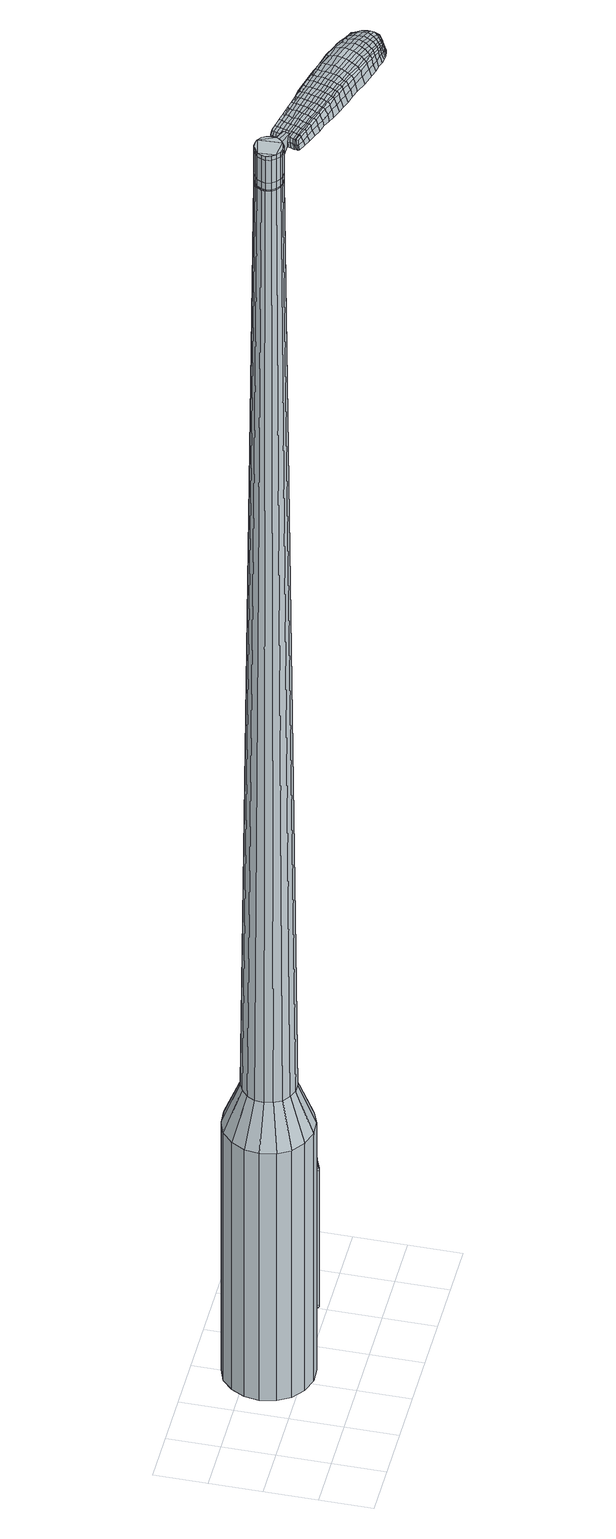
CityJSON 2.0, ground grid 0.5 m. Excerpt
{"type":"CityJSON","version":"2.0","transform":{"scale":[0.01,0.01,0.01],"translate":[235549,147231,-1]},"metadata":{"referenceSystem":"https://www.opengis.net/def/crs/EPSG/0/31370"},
"CityObjects":{
"object1":{"type":"GenericCityObject","attributes":{"cluster":378,"mean_distance_to_centroid":0.334,"new_centroid_x":235550.09,"new_centroid_y":147231.81,"mean_distance_to_camera":10.39,"H1":9.23,"H2":9,"Z_final":114.87,"cluster2":-1,"proj_x":235547.16,"proj_y":147240.78,"id_line":52544,"bearing_l":71.93,"distance":9.43,"orientation":"right","G_obj":341.93},"geometry":[{"type":"MultiSurface","lod":"2","boundaries":[[[0,1,2,3]],[[1,4,5,2]],[[4,6,7,5]],[[6,8,9,7]],[[8,10,11,9]],[[10,12,13,11]],[[12,14,15,13]],[[14,16,17,15]],[[16,18,19,17]],[[18,20,21,19]],[[20,22,23,21]],[[22,24,25,23]],[[24,26,27,25]],[[26,28,29,27]],[[28,30,31,29]],[[30,32,33,31]],[[32,34,35,33]],[[34,0,3,35]],[[36,37,38,39]],[[38,40,41,42]],[[41,43,42]],[[42,44,45,46]],[[45,47,46]],[[46,48,49,50]],[[49,51,50]],[[42,46,50,38]],[[50,52,39,38]],[[53,36,39]],[[2,5,7,35]],[[7,9,11,15]],[[11,13,15]],[[15,17,19,23]],[[19,21,23]],[[23,25,27,31]],[[27,29,31]],[[15,23,31,7]],[[31,33,35,7]],[[3,2,35]],[[1,0,54,55]],[[0,34,56,54]],[[34,32,57,56]],[[32,30,58,57]],[[30,28,59,58]],[[28,26,60,59]],[[26,24,61,60]],[[24,22,62,61]],[[22,20,63,62]],[[20,18,64,63]],[[18,16,65,64]],[[16,14,66,65]],[[14,12,67,66]],[[12,10,68,67]],[[10,8,69,68]],[[8,6,70,69]],[[6,4,71,70]],[[4,1,55,71]],[[55,54,72,73]],[[54,56,74,72]],[[56,57,75,74]],[[57,58,76,75]],[[58,59,77,76]],[[59,60,78,77]],[[60,61,79,78]],[[61,62,80,79]],[[62,63,81,80]],[[63,64,82,81]],[[64,65,83,82]],[[65,66,84,83]],[[66,67,85,84]],[[67,68,86,85]],[[68,69,87,86]],[[69,70,88,87]],[[70,71,89,88]],[[71,55,73,89]],[[90,91,92,73]],[[74,93,91,90]],[[75,94,93,74]],[[95,96,94,75]],[[97,98,96,95]],[[78,99,98,97]],[[79,100,99,78]],[[80,101,100,79]],[[102,103,101,80]],[[104,105,103,102]],[[106,107,105,104]],[[108,109,107,106]],[[85,110,109,108]],[[111,112,110,85]],[[87,113,112,111]],[[88,114,113,87]],[[89,115,114,88]],[[73,92,115,89]],[[116,117,118,119]],[[120,116,119,121]],[[122,120,121,123]],[[124,122,123,125]],[[126,124,125,127]],[[128,126,127,129]],[[130,128,129,131]],[[132,130,131,133]],[[134,132,133,135]],[[136,134,135,137]],[[138,136,137,139]],[[140,138,139,141]],[[142,140,141,143]],[[144,142,143,145]],[[146,144,145,147]],[[148,146,147,149]],[[72,90,73]],[[72,74,90]],[[76,95,75]],[[76,77,97,95]],[[77,78,97]],[[81,102,80]],[[81,82,104,102]],[[82,83,106,104]],[[83,84,108,106]],[[84,85,108]],[[86,111,85]],[[86,87,111]],[[150,92,91]],[[151,112,113]],[[151,110,112]],[[152,109,110]],[[152,153,107,109]],[[153,154,105,107]],[[154,155,103,105]],[[155,101,103]],[[156,98,99]],[[156,157,96,98]],[[157,94,96]],[[150,91,93]],[[39,52,148,158]],[[92,150,159,149]],[[53,39,158,117]],[[150,93,118,159]],[[36,53,117,116]],[[93,94,119,118]],[[37,36,116,120]],[[94,157,121,119]],[[38,37,120,122]],[[157,156,123,121]],[[40,38,122,124]],[[156,99,125,123]],[[41,40,124,126]],[[99,100,127,125]],[[43,41,126,128]],[[100,101,129,127]],[[42,43,128,130]],[[101,155,131,129]],[[44,42,130,132]],[[155,154,133,131]],[[45,44,132,134]],[[154,153,135,133]],[[47,45,134,136]],[[153,152,137,135]],[[46,47,136,138]],[[152,110,139,137]],[[48,46,138,140]],[[110,151,141,139]],[[49,48,140,142]],[[151,113,143,141]],[[51,49,142,144]],[[113,114,145,143]],[[50,51,144,146]],[[114,115,147,145]],[[52,50,146,148]],[[115,92,149,147]],[[148,149,160,161]],[[149,159,162,160]],[[159,118,163,162]],[[118,117,164,163]],[[117,158,165,164]],[[158,148,161,165]],[[166,167,168,169]],[[170,166,169,171]],[[166,170,172,173]],[[167,166,173,174]],[[175,176,177,178]],[[179,175,178,180]],[[175,179,181,182]],[[176,175,182,183]],[[184,185,186,187]],[[188,184,187,189]],[[184,188,190,191]],[[185,184,191,192]],[[193,194,195,196]],[[197,193,196,198]],[[193,197,199,200]],[[194,193,200,201]],[[202,203,204,205]],[[206,202,205,207]],[[202,206,208,209]],[[203,202,209,210]],[[211,212,213,214]],[[215,211,214,216]],[[211,215,217,218]],[[212,211,218,219]],[[220,221,222,223]],[[212,220,223,213]],[[220,212,219,224]],[[221,220,224,225]],[[226,227,228,229]],[[221,226,229,222]],[[226,221,225,230]],[[227,226,230,231]],[[232,170,171,233]],[[227,232,233,228]],[[232,227,231,234]],[[170,232,234,172]],[[235,236,237,238]],[[239,235,238,240]],[[235,239,241,242]],[[236,235,242,243]],[[244,245,246,247]],[[236,244,247,237]],[[244,236,243,248]],[[245,244,248,249]],[[250,251,252,253]],[[245,250,253,246]],[[250,245,249,254]],[[251,250,254,255]],[[256,257,258,259]],[[251,256,259,252]],[[256,251,255,260]],[[257,256,260,261]],[[262,167,174,263]],[[257,262,263,258]],[[262,257,261,264]],[[167,262,264,168]],[[265,266,267,268]],[[269,265,268,270]],[[265,269,271,272]],[[266,265,272,273]],[[274,275,276,277]],[[266,274,277,267]],[[274,266,273,278]],[[275,274,278,279]],[[280,281,282,283]],[[275,280,283,276]],[[280,275,279,284]],[[281,280,284,285]],[[286,179,180,287]],[[281,286,287,282]],[[286,281,285,288]],[[179,286,288,181]],[[289,290,291,292]],[[293,289,292,294]],[[289,293,295,296]],[[290,289,296,297]],[[298,299,300,301]],[[290,298,301,291]],[[298,290,297,302]],[[299,298,302,303]],[[304,305,306,307]],[[299,304,307,300]],[[304,299,303,308]],[[305,304,308,309]],[[310,311,312,313]],[[305,310,313,306]],[[310,305,309,314]],[[311,310,314,315]],[[316,176,183,317]],[[311,316,317,312]],[[316,311,315,318]],[[176,316,318,177]],[[319,205,204,320]],[[321,319,320,322]],[[319,321,323,324]],[[205,319,324,207]],[[325,321,322,326]],[[327,325,326,328]],[[325,327,329,330]],[[321,325,330,323]],[[331,327,328,332]],[[333,331,332,334]],[[331,333,335,336]],[[327,331,336,329]],[[337,333,334,338]],[[339,337,338,340]],[[337,339,341,342]],[[333,337,342,335]],[[343,339,340,344]],[[194,343,344,195]],[[343,194,201,345]],[[339,343,345,341]],[[346,347,192,191]],[[348,346,191,190]],[[346,348,349,350]],[[347,346,350,351]],[[352,353,351,350]],[[354,352,350,349]],[[352,354,355,356]],[[353,352,356,357]],[[358,359,357,356]],[[360,358,356,355]],[[358,360,361,362]],[[359,358,362,363]],[[364,365,363,362]],[[366,364,362,361]],[[364,366,199,197]],[[365,364,197,198]],[[367,368,369,370]],[[269,367,370,271]],[[367,269,270,371]],[[368,367,371,372]],[[373,188,189,374]],[[368,373,374,369]],[[373,368,372,375]],[[188,373,375,190]],[[376,377,378,379]],[[215,376,379,217]],[[376,215,216,380]],[[377,376,380,381]],[[382,383,384,385]],[[377,382,385,378]],[[382,377,381,386]],[[383,382,386,387]],[[388,185,192,389]],[[383,388,389,384]],[[388,383,387,390]],[[185,388,390,186]],[[391,392,393,394]],[[173,391,394,174]],[[391,173,172,395]],[[392,391,395,396]],[[397,398,399,400]],[[392,397,400,393]],[[397,392,396,401]],[[398,397,401,402]],[[403,196,195,404]],[[398,403,404,399]],[[403,398,402,405]],[[196,403,405,198]],[[406,407,408,409]],[[178,406,409,180]],[[406,178,177,410]],[[407,406,410,411]],[[412,200,199,413]],[[407,412,413,408]],[[412,407,411,414]],[[200,412,414,201]],[[415,416,417,418]],[[293,415,418,295]],[[415,293,294,419]],[[416,415,419,420]],[[421,206,207,422]],[[416,421,422,417]],[[421,416,420,423]],[[206,421,423,208]],[[424,425,426,427]],[[239,424,427,241]],[[424,239,240,428]],[[425,424,428,429]],[[430,431,432,433]],[[425,430,433,426]],[[430,425,429,434]],[[431,430,434,435]],[[436,203,210,437]],[[431,436,437,432]],[[436,431,435,438]],[[203,436,438,204]],[[439,440,429,428]],[[238,439,428,240]],[[439,238,237,441]],[[440,439,441,442]],[[443,444,435,434]],[[440,443,434,429]],[[443,440,442,445]],[[444,443,445,446]],[[447,320,204,438]],[[444,447,438,435]],[[447,444,446,448]],[[320,447,448,322]],[[449,450,451,452]],[[296,449,452,297]],[[449,296,295,418]],[[450,449,418,417]],[[453,324,323,454]],[[450,453,454,451]],[[453,450,417,422]],[[324,453,422,207]],[[455,456,442,441]],[[247,455,441,237]],[[455,247,246,457]],[[456,455,457,458]],[[459,460,446,445]],[[456,459,445,442]],[[459,456,458,461]],[[460,459,461,462]],[[463,326,322,448]],[[460,463,448,446]],[[463,460,462,464]],[[326,463,464,328]],[[465,466,467,468]],[[302,465,468,303]],[[465,302,297,452]],[[466,465,452,451]],[[469,330,329,470]],[[466,469,470,467]],[[469,466,451,454]],[[330,469,454,323]],[[471,472,458,457]],[[253,471,457,246]],[[471,253,252,473]],[[472,471,473,474]],[[475,476,462,461]],[[472,475,461,458]],[[475,472,474,477]],[[476,475,477,478]],[[479,332,328,464]],[[476,479,464,462]],[[479,476,478,480]],[[332,479,480,334]],[[481,482,483,484]],[[308,481,484,309]],[[481,308,303,468]],[[482,481,468,467]],[[485,336,335,486]],[[482,485,486,483]],[[485,482,467,470]],[[336,485,470,329]],[[487,488,474,473]],[[259,487,473,252]],[[487,259,258,489]],[[488,487,489,490]],[[491,492,478,477]],[[488,491,477,474]],[[491,488,490,493]],[[492,491,493,494]],[[495,338,334,480]],[[492,495,480,478]],[[495,492,494,496]],[[338,495,496,340]],[[497,498,499,500]],[[314,497,500,315]],[[497,314,309,484]],[[498,497,484,483]],[[501,342,341,502]],[[498,501,502,499]],[[501,498,483,486]],[[342,501,486,335]],[[503,504,490,489]],[[263,503,489,258]],[[503,263,174,394]],[[504,503,394,393]],[[505,506,494,493]],[[504,505,493,490]],[[505,504,393,400]],[[506,505,400,399]],[[507,344,340,496]],[[506,507,496,494]],[[507,506,399,404]],[[344,507,404,195]],[[508,509,411,410]],[[318,508,410,177]],[[508,318,315,500]],[[509,508,500,499]],[[510,345,201,414]],[[509,510,414,411]],[[510,509,499,502]],[[345,510,502,341]],[[511,512,372,371]],[[268,511,371,270]],[[511,268,267,513]],[[512,511,513,514]],[[515,348,190,375]],[[512,515,375,372]],[[515,512,514,516]],[[348,515,516,349]],[[517,518,519,520]],[[218,517,520,219]],[[517,218,217,379]],[[518,517,379,378]],[[521,522,523,524]],[[518,521,524,519]],[[521,518,378,385]],[[522,521,385,384]],[[525,347,351,526]],[[522,525,526,523]],[[525,522,384,389]],[[347,525,389,192]],[[527,528,514,513]],[[277,527,513,267]],[[527,277,276,529]],[[528,527,529,530]],[[531,354,349,516]],[[528,531,516,514]],[[531,528,530,532]],[[354,531,532,355]],[[533,534,535,536]],[[224,533,536,225]],[[533,224,219,520]],[[534,533,520,519]],[[537,538,539,540]],[[534,537,540,535]],[[537,534,519,524]],[[538,537,524,523]],[[541,353,357,542]],[[538,541,542,539]],[[541,538,523,526]],[[353,541,526,351]],[[543,544,530,529]],[[283,543,529,276]],[[543,283,282,545]],[[544,543,545,546]],[[547,360,355,532]],[[544,547,532,530]],[[547,544,546,548]],[[360,547,548,361]],[[549,550,551,552]],[[230,549,552,231]],[[549,230,225,536]],[[550,549,536,535]],[[553,554,555,556]],[[550,553,556,551]],[[553,550,535,540]],[[554,553,540,539]],[[557,359,363,558]],[[554,557,558,555]],[[557,554,539,542]],[[359,557,542,357]],[[559,560,546,545]],[[287,559,545,282]],[[559,287,180,409]],[[560,559,409,408]],[[561,366,361,548]],[[560,561,548,546]],[[561,560,408,413]],[[366,561,413,199]],[[562,563,396,395]],[[234,562,395,172]],[[562,234,231,552]],[[563,562,552,551]],[[564,565,402,401]],[[563,564,401,396]],[[564,563,551,556]],[[565,564,556,555]],[[566,365,198,405]],[[565,566,405,402]],[[566,565,555,558]],[[365,566,558,363]],[[567,568,569,570]],[[570,569,571,572]],[[573,571,569,574]],[[574,569,568,575]],[[576,577,578,579]],[[579,578,580,581]],[[582,580,578,583]],[[583,578,577,584]],[[585,586,587,588]],[[588,587,589,590]],[[591,589,587,592]],[[592,587,586,593]],[[594,595,596,597]],[[597,596,598,599]],[[600,598,596,601]],[[601,596,595,602]],[[603,604,605,606]],[[606,605,607,608]],[[609,607,605,610]],[[610,605,604,611]],[[612,613,614,615]],[[615,614,616,617]],[[618,616,614,619]],[[619,614,613,620]],[[621,622,623,624]],[[624,623,613,612]],[[620,613,623,625]],[[625,623,622,626]],[[627,628,629,630]],[[630,629,622,621]],[[626,622,629,631]],[[631,629,628,632]],[[572,571,633,634]],[[634,633,628,627]],[[632,628,633,635]],[[635,633,571,573]],[[636,637,638,639]],[[639,638,640,641]],[[642,640,638,643]],[[643,638,637,644]],[[645,646,647,648]],[[648,647,637,636]],[[644,637,647,649]],[[649,647,646,650]],[[651,652,653,654]],[[654,653,646,645]],[[650,646,653,655]],[[655,653,652,656]],[[657,658,659,660]],[[660,659,652,651]],[[656,652,659,661]],[[661,659,658,662]],[[575,568,663,664]],[[664,663,658,657]],[[662,658,663,665]],[[665,663,568,567]],[[666,667,668,669]],[[669,668,670,671]],[[672,670,668,673]],[[673,668,667,674]],[[675,676,677,678]],[[678,677,667,666]],[[674,667,677,679]],[[679,677,676,680]],[[681,682,683,684]],[[684,683,676,675]],[[680,676,683,685]],[[685,683,682,686]],[[581,580,687,688]],[[688,687,682,681]],[[686,682,687,689]],[[689,687,580,582]],[[690,691,692,693]],[[693,692,694,695]],[[696,694,692,697]],[[697,692,691,698]],[[699,700,701,702]],[[702,701,691,690]],[[698,691,701,703]],[[703,701,700,704]],[[705,706,707,708]],[[708,707,700,699]],[[704,700,707,709]],[[709,707,706,710]],[[711,712,713,714]],[[714,713,706,705]],[[710,706,713,715]],[[715,713,712,716]],[[584,577,717,718]],[[718,717,712,711]],[[716,712,717,719]],[[719,717,577,576]],[[603,606,720,721]],[[721,720,722,723]],[[724,722,720,725]],[[725,720,606,608]],[[723,722,726,727]],[[727,726,728,729]],[[730,728,726,731]],[[731,726,722,724]],[[729,728,732,733]],[[733,732,734,735]],[[736,734,732,737]],[[737,732,728,730]],[[735,734,738,739]],[[739,738,740,741]],[[742,740,738,743]],[[743,738,734,736]],[[741,740,744,745]],[[745,744,595,594]],[[602,595,744,746]],[[746,744,740,742]],[[593,747,748,592]],[[592,748,749,591]],[[750,749,748,751]],[[751,748,747,752]],[[752,753,754,751]],[[751,754,755,750]],[[756,755,754,757]],[[757,754,753,758]],[[758,759,760,757]],[[757,760,761,756]],[[762,761,760,763]],[[763,760,759,764]],[[764,765,766,763]],[[763,766,767,762]],[[600,767,766,598]],[[598,766,765,599]],[[768,769,770,771]],[[771,770,670,672]],[[671,670,770,772]],[[772,770,769,773]],[[590,589,774,775]],[[775,774,769,768]],[[773,769,774,776]],[[776,774,589,591]],[[777,778,779,780]],[[780,779,616,618]],[[617,616,779,781]],[[781,779,778,782]],[[783,784,785,786]],[[786,785,778,777]],[[782,778,785,787]],[[787,785,784,788]],[[593,586,789,790]],[[790,789,784,783]],[[788,784,789,791]],[[791,789,586,585]],[[792,793,794,795]],[[795,794,574,575]],[[573,574,794,796]],[[796,794,793,797]],[[798,799,800,801]],[[801,800,793,792]],[[797,793,800,802]],[[802,800,799,803]],[[594,597,804,805]],[[805,804,799,798]],[[803,799,804,806]],[[806,804,597,599]],[[807,808,809,810]],[[810,809,579,581]],[[576,579,809,811]],[[811,809,808,812]],[[600,601,813,814]],[[814,813,808,807]],[[812,808,813,815]],[[815,813,601,602]],[[816,817,818,819]],[[819,818,694,696]],[[694,818,695]],[[695,818,817,820]],[[608,607,821,822]],[[822,821,817,816]],[[820,817,821,823]],[[823,821,607,609]],[[824,825,826]],[[826,825,640,642]],[[641,640,825,827]],[[828,829,830,831]],[[831,830,825,824]],[[827,825,830,832]],[[832,830,829,833]],[[611,604,834,835]],[[835,834,829,828]],[[833,829,834,836]],[[836,834,604,603]],[[827,837,639,641]],[[636,639,837,838]],[[838,837,839]],[[833,840,841,832]],[[832,841,837,827]],[[839,837,841,842]],[[842,841,840,843]],[[603,721,844,836]],[[836,844,840,833]],[[843,840,844,845]],[[845,844,721,723]],[[846,847,848,849]],[[849,848,697,698]],[[696,697,848,819]],[[819,848,847,816]],[[724,725,850,851]],[[851,850,847,846]],[[816,847,850,822]],[[822,850,725,608]],[[839,852,853,838]],[[838,853,648,636]],[[645,648,853,854]],[[854,853,852,855]],[[843,856,857,842]],[[842,857,852,839]],[[855,852,857,858]],[[858,857,856,859]],[[723,727,860,845]],[[845,860,856,843]],[[859,856,860,861]],[[861,860,727,729]],[[862,863,864,865]],[[865,864,703,704]],[[698,703,864,849]],[[849,864,863,846]],[[730,731,866,867]],[[867,866,863,862]],[[846,863,866,851]],[[851,866,731,724]],[[855,868,869,854]],[[854,869,654,645]],[[651,654,869,870]],[[869,868,870]],[[859,871,872,858]],[[858,872,868,855]],[[870,868,872,873]],[[873,872,871,874]],[[729,733,875,861]],[[861,875,871,859]],[[874,871,875,876]],[[876,875,733,735]],[[877,878,879,880]],[[880,879,709,710]],[[704,709,879,865]],[[865,879,878,862]],[[736,737,881,882]],[[882,881,878,877]],[[862,878,881,867]],[[867,881,737,730]],[[883,884,870]],[[870,884,660,651]],[[657,660,884,885]],[[885,884,883,886]],[[874,887,888,873]],[[873,888,883,870]],[[886,883,888,889]],[[889,888,887,890]],[[735,739,891,876]],[[876,891,887,874]],[[890,887,891,892]],[[892,891,739,741]],[[893,894,895,896]],[[896,895,715,716]],[[710,715,895,880]],[[880,895,894,877]],[[742,743,897,898]],[[898,897,894,893]],[[877,894,897,882]],[[882,897,743,736]],[[886,899,900,885]],[[885,900,664,657]],[[575,664,900,795]],[[795,900,899,792]],[[890,901,902,889]],[[889,902,899,886]],[[792,899,902,801]],[[801,902,901,798]],[[741,745,903,892]],[[892,903,901,890]],[[798,901,903,805]],[[805,903,745,594]],[[812,904,905,811]],[[811,905,719,576]],[[716,719,905,896]],[[896,905,904,893]],[[602,746,906,815]],[[815,906,904,812]],[[893,904,906,898]],[[898,906,746,742]],[[773,907,908,772]],[[772,908,669,671]],[[666,669,908,909]],[[909,908,907,910]],[[591,749,911,776]],[[776,911,907,773]],[[910,907,911,912]],[[912,911,749,750]],[[913,914,915,916]],[[916,915,619,620]],[[618,619,915,780]],[[780,915,914,777]],[[917,918,919,920]],[[920,919,914,913]],[[777,914,919,786]],[[786,919,918,783]],[[752,747,921,922]],[[922,921,918,917]],[[783,918,921,790]],[[790,921,747,593]],[[910,923,924,909]],[[909,924,678,666]],[[675,678,924,925]],[[925,924,923,926]],[[750,755,927,912]],[[912,927,923,910]],[[926,923,927,928]],[[928,927,755,756]],[[929,930,931,932]],[[932,931,625,626]],[[620,625,931,916]],[[916,931,930,913]],[[933,934,935,936]],[[936,935,930,929]],[[913,930,935,920]],[[920,935,934,917]],[[758,753,937,938]],[[938,937,934,933]],[[917,934,937,922]],[[922,937,753,752]],[[926,939,940,925]],[[925,940,684,675]],[[681,684,940,941]],[[941,940,939,942]],[[756,761,943,928]],[[928,943,939,926]],[[942,939,943,944]],[[944,943,761,762]],[[945,946,947,948]],[[948,947,631,632]],[[626,631,947,932]],[[932,947,946,929]],[[949,950,951,952]],[[952,951,946,945]],[[929,946,951,936]],[[936,951,950,933]],[[764,759,953,954]],[[954,953,950,949]],[[933,950,953,938]],[[938,953,759,758]],[[942,955,956,941]],[[941,956,688,681]],[[581,688,956,810]],[[810,956,955,807]],[[762,767,957,944]],[[944,957,955,942]],[[807,955,957,814]],[[814,957,767,600]],[[797,958,959,796]],[[796,959,635,573]],[[632,635,959,948]],[[948,959,958,945]],[[803,960,961,802]],[[802,961,958,797]],[[945,958,961,952]],[[952,961,960,949]],[[599,765,962,806]],[[806,962,960,803]],[[949,960,962,954]],[[954,962,765,764]],[[567,570,169,168]],[[570,572,171,169]],[[582,583,182,181]],[[583,584,183,182]],[[585,588,187,186]],[[588,590,189,187]],[[609,610,209,208]],[[610,611,210,209]],[[612,615,214,213]],[[615,617,216,214]],[[621,624,223,222]],[[624,612,213,223]],[[627,630,229,228]],[[630,621,222,229]],[[572,634,233,171]],[[634,627,228,233]],[[642,643,242,241]],[[643,644,243,242]],[[644,649,248,243]],[[649,650,249,248]],[[650,655,254,249]],[[655,656,255,254]],[[656,661,260,255]],[[661,662,261,260]],[[662,665,264,261]],[[665,567,168,264]],[[672,673,272,271]],[[673,674,273,272]],[[674,679,278,273]],[[679,680,279,278]],[[680,685,284,279]],[[685,686,285,284]],[[686,689,288,285]],[[689,582,181,288]],[[690,693,292,291]],[[693,695,294,292]],[[699,702,301,300]],[[702,690,291,301]],[[705,708,307,306]],[[708,699,300,307]],[[711,714,313,312]],[[714,705,306,313]],[[584,718,317,183]],[[718,711,312,317]],[[768,771,370,369]],[[771,672,271,370]],[[590,775,374,189]],[[775,768,369,374]],[[617,781,380,216]],[[781,782,381,380]],[[782,787,386,381]],[[787,788,387,386]],[[788,791,390,387]],[[791,585,186,390]],[[695,419,294]],[[695,820,420,419]],[[820,823,423,420]],[[823,609,208,423]],[[824,826,427,426]],[[826,642,241,427]],[[828,831,433,432]],[[831,824,426,433]],[[611,835,437,210]],[[835,828,432,437]],[[963,964,965,966]],[[967,968,966,965]],[[969,970,971,972]],[[973,974,975,976]],[[964,977,978,965]],[[979,967,965,978]],[[980,969,972,981]],[[982,983,974,973]],[[977,984,985,978]],[[985,986,979,978]],[[987,980,981,988]],[[989,983,982,990]],[[984,991,992,985]],[[992,993,986,985]],[[994,987,988,995]],[[996,989,990,997]],[[998,999,1000,1001]],[[1002,1003,999,998]],[[1002,1004,1005,1003]],[[1004,1006,1007,1005]],[[1008,1009,1010,1011]],[[1012,1013,1009,1008]],[[1014,1015,1013,1012]],[[1016,1017,1015,1014]],[[1011,1000,999,1008]],[[1008,999,1003,1012]],[[1003,1005,1014,1012]],[[1005,1007,1016,1014]],[[972,971,968,967]],[[981,972,967,979]],[[986,988,981,979]],[[993,995,988,986]],[[973,976,970,969]],[[982,973,969,980]],[[990,982,980,987]],[[997,990,987,994]],[[974,998,1001,975]],[[983,1002,998,974]],[[1004,1002,983,989]],[[1006,1004,989,996]],[[1018,1019,1020,1021]],[[1020,1022,1023,1024]],[[1020,1024,1025,1026]],[[1020,1026,1021]],[[1027,1018,1021,1028]],[[1029,1028,1021,1030]],[[1031,1030,1021]],[[1032,1020,1019,1033]],[[1034,1032,1033,1035]],[[1036,1034,1035,1037]],[[1038,1036,1037,1039]],[[1040,1038,1039,1041]],[[1041,1042,1043,1044]],[[1041,1044,1045,1046]],[[1041,1046,1047,1048]],[[1047,1049,1050,1051]],[[1047,1051,1052,1053]],[[1047,1053,1048]],[[1041,1048,1040]],[[1054,1055,1019,1018]],[[1056,1057,1022,1020]],[[1058,1059,1031,1021]],[[1055,1060,1033,1019]],[[1061,1056,1020,1032]],[[1060,1062,1035,1033]],[[1063,1061,1032,1034]],[[1062,1064,1037,1035]],[[1065,1063,1034,1036]],[[1064,1066,1039,1037]],[[1067,1065,1036,1038]],[[1066,1068,1041,1039]],[[1069,1067,1038,1040]],[[1068,1070,1042,1041]],[[1071,1072,1049,1047]],[[1073,1069,1040,1048]],[[1043,1042,1070,1074]],[[1044,1043,1074,1075]],[[1045,1044,1075,1076]],[[1046,1045,1076,1077]],[[1047,1046,1077,1071]],[[1078,1054,1018,1027]],[[1079,1078,1027,1028]],[[1080,1079,1028,1029]],[[1081,1080,1029,1030]],[[1059,1081,1030,1031]],[[1023,1022,1057,1082]],[[1050,1049,1072,1083]],[[1024,1023,1082,1084]],[[1025,1024,1084,1085]],[[1026,1025,1085,1086]],[[1021,1026,1086,1058]],[[1051,1050,1083,1087]],[[1052,1051,1087,1088]],[[1053,1052,1088,1089]],[[1048,1053,1089,1073]]]}]}
},
"vertices":[
[151,69,384],[144,56,384],[144,56,96],[151,69,96],[133,46,384],[133,46,96],[120,41,384],[120,41,96],[105,40,384],[105,40,96],[91,45,384],[91,45,96],[79,54,384],[79,54,96],[72,66,384],[72,66,96],[69,81,384],[69,81,96],[71,95,384],[71,95,96],[78,108,384],[78,108,96],[88,118,384],[88,118,96],[102,123,384],[102,123,96],[117,124,384],[117,124,96],[131,119,384],[131,119,96],[142,110,384],[142,110,96],[150,98,384],[150,98,96],[153,83,384],[153,83,96],[123,87,1524],[121,91,1524],[117,94,1524],[124,78,1524],[113,95,1524],[108,95,1524],[100,90,1524],[104,93,1524],[98,86,1524],[97,82,1524],[101,73,1524],[98,77,1524],[105,70,1524],[109,69,1524],[118,71,1524],[114,69,1524],[121,74,1524],[124,82,1524],[135,74,429],[131,66,429],[136,83,429],[134,91,429],[130,99,429],[123,104,429],[114,107,429],[106,107,429],[98,103,429],[91,97,429],[87,90,429],[86,81,429],[88,73,429],[92,65,429],[99,60,429],[107,57,429],[116,57,429],[124,61,429],[124,78,1483],[121,74,1483],[124,82,1483],[123,87,1483],[121,91,1483],[117,94,1483],[113,95,1483],[108,95,1483],[104,93,1483],[100,90,1483],[98,86,1483],[97,82,1483],[98,77,1483],[101,73,1483],[105,70,1483],[109,69,1483],[114,69,1483],[118,71,1483],[123,78,1483],[123,78,1485],[121,74,1485],[124,82,1485],[123,87,1485],[120,91,1483],[120,91,1485],[117,93,1483],[117,93,1485],[113,95,1485],[108,95,1485],[104,93,1485],[101,90,1483],[101,90,1485],[99,86,1483],[99,86,1485],[98,82,1483],[98,82,1485],[99,77,1483],[99,77,1485],[101,73,1485],[105,71,1483],[105,71,1485],[109,69,1485],[114,69,1485],[118,71,1485],[123,87,1519],[124,82,1519],[124,82,1493],[123,87,1493],[121,91,1519],[121,91,1493],[117,94,1519],[117,94,1493],[113,95,1519],[113,95,1493],[108,95,1519],[108,95,1493],[104,93,1519],[104,93,1493],[100,90,1519],[100,90,1493],[98,86,1519],[98,86,1493],[97,82,1519],[97,82,1493],[98,77,1519],[98,77,1493],[101,73,1519],[101,73,1493],[105,70,1519],[105,70,1493],[109,69,1519],[109,69,1493],[114,69,1519],[114,69,1493],[118,71,1519],[118,71,1493],[121,74,1519],[121,74,1493],[124,78,1485],[105,70,1485],[98,77,1485],[97,82,1485],[98,86,1485],[100,90,1485],[117,94,1485],[121,91,1485],[124,78,1519],[124,78,1493],[140,69,1513],[140,69,1518],[141,72,1513],[142,75,1513],[142,75,1518],[141,72,1518],[206,30,1519],[199,33,1518],[200,31,1509],[207,29,1510],[214,28,1519],[215,26,1510],[213,29,1526],[205,32,1525],[199,35,1525],[218,67,1519],[211,69,1518],[210,68,1525],[217,66,1525],[226,65,1519],[225,63,1526],[228,66,1510],[220,68,1510],[213,70,1509],[282,28,1519],[281,24,1519],[282,24,1513],[283,27,1513],[282,32,1519],[283,32,1513],[281,32,1524],[281,28,1524],[280,25,1524],[212,50,1530],[205,53,1529],[204,50,1529],[211,47,1530],[221,48,1531],[219,44,1531],[222,51,1530],[213,54,1530],[206,56,1529],[135,75,1512],[134,73,1512],[135,72,1517],[136,75,1517],[136,78,1512],[137,78,1517],[137,78,1506],[136,75,1506],[135,72,1506],[262,13,1519],[259,14,1519],[260,12,1512],[263,12,1512],[265,13,1518],[265,12,1512],[265,14,1522],[263,15,1523],[259,15,1524],[255,15,1519],[249,16,1519],[250,15,1512],[255,13,1512],[255,16,1524],[249,18,1525],[243,18,1519],[236,20,1519],[237,18,1511],[244,16,1511],[243,19,1526],[236,22,1526],[225,24,1519],[226,22,1510],[225,25,1526],[137,57,1513],[144,55,1513],[144,56,1518],[137,59,1517],[132,60,1512],[133,60,1516],[132,59,1506],[138,56,1507],[145,53,1507],[151,52,1514],[158,49,1515],[158,50,1520],[151,53,1519],[152,50,1507],[159,47,1507],[165,46,1515],[172,43,1516],[172,45,1522],[165,48,1521],[166,45,1508],[173,42,1508],[179,41,1517],[186,38,1517],[185,40,1524],[178,42,1523],[179,39,1508],[186,36,1509],[192,36,1518],[192,37,1524],[193,34,1509],[274,47,1519],[271,49,1519],[271,47,1524],[274,46,1523],[276,46,1518],[276,45,1522],[278,47,1512],[276,48,1512],[273,49,1512],[267,50,1519],[262,53,1519],[261,52,1525],[266,49,1524],[268,51,1512],[263,54,1512],[256,55,1519],[249,57,1519],[247,56,1526],[255,54,1526],[258,56,1511],[250,58,1511],[238,61,1519],[236,60,1526],[239,62,1510],[147,86,1513],[154,84,1513],[155,85,1507],[148,87,1507],[141,87,1512],[142,88,1506],[142,86,1516],[146,85,1517],[153,83,1518],[161,82,1514],[168,80,1515],[170,81,1507],[163,83,1507],[160,81,1519],[167,79,1520],[176,78,1515],[183,77,1516],[184,78,1508],[177,79,1508],[174,77,1521],[182,75,1522],[190,75,1517],[197,73,1517],[199,74,1509],[192,76,1508],[189,74,1523],[196,72,1524],[204,71,1518],[206,72,1509],[203,70,1524],[141,73,1519],[140,71,1519],[148,71,1520],[148,68,1520],[149,74,1520],[142,76,1519],[155,69,1522],[155,66,1522],[163,66,1523],[162,64,1523],[164,69,1523],[156,71,1521],[170,64,1524],[169,61,1524],[177,62,1525],[176,59,1525],[178,65,1525],[171,67,1524],[184,60,1526],[183,57,1526],[191,57,1527],[190,54,1527],[192,61,1527],[185,63,1526],[198,55,1528],[197,52,1528],[199,58,1528],[278,29,1527],[277,25,1527],[278,33,1526],[274,35,1527],[274,30,1528],[272,27,1528],[268,32,1529],[266,29,1529],[268,37,1528],[261,39,1530],[261,35,1530],[259,31,1530],[254,37,1531],[252,33,1531],[255,41,1530],[246,44,1531],[245,40,1531],[244,36,1531],[233,44,1531],[232,40,1531],[234,48,1531],[278,44,1518],[280,41,1519],[281,42,1513],[279,45,1513],[277,44,1523],[278,41,1523],[281,37,1519],[282,37,1513],[280,37,1524],[267,13,1518],[270,14,1518],[269,15,1523],[266,15,1523],[268,12,1513],[271,13,1513],[273,16,1519],[277,18,1519],[275,19,1524],[272,17,1523],[274,15,1513],[277,18,1513],[279,21,1519],[278,21,1524],[280,20,1513],[206,34,1528],[206,36,1528],[200,38,1528],[199,36,1527],[214,31,1528],[215,33,1529],[207,38,1529],[209,41,1530],[202,44,1529],[201,41,1528],[216,35,1529],[217,38,1530],[210,44,1530],[203,47,1529],[218,41,1531],[216,64,1528],[215,62,1529],[224,60,1529],[224,62,1528],[209,66,1527],[208,64,1528],[214,58,1529],[223,56,1530],[207,60,1528],[139,87,1512],[138,85,1512],[139,84,1517],[140,86,1517],[140,87,1506],[139,85,1506],[137,82,1512],[138,81,1517],[138,82,1506],[130,61,1512],[131,63,1512],[132,62,1506],[131,60,1506],[132,62,1517],[132,63,1517],[132,65,1512],[133,68,1512],[133,67,1506],[132,64,1506],[133,65,1517],[134,68,1517],[133,70,1512],[134,70,1506],[135,70,1517],[137,60,1519],[137,61,1519],[144,57,1520],[144,59,1520],[138,63,1519],[139,66,1519],[145,61,1520],[146,63,1520],[140,68,1519],[147,66,1520],[145,84,1519],[144,82,1519],[152,80,1520],[152,82,1520],[143,79,1519],[150,77,1520],[151,55,1521],[151,56,1521],[158,52,1522],[158,54,1522],[152,58,1521],[153,61,1521],[159,56,1522],[160,58,1523],[154,64,1522],[161,61,1523],[159,80,1521],[159,78,1521],[166,76,1522],[167,78,1522],[158,75,1521],[165,73,1522],[165,49,1523],[165,51,1523],[172,47,1524],[172,48,1524],[166,53,1523],[167,56,1524],[173,51,1525],[174,53,1525],[168,59,1524],[175,56,1525],[174,76,1523],[173,74,1523],[180,72,1524],[181,74,1524],[172,71,1524],[179,69,1525],[179,44,1525],[179,46,1525],[185,41,1526],[186,43,1526],[180,48,1526],[181,51,1526],[187,46,1527],[188,49,1527],[182,54,1526],[189,51,1527],[188,72,1525],[187,70,1525],[194,68,1526],[195,70,1526],[186,67,1526],[193,64,1527],[192,39,1527],[193,41,1527],[194,43,1527],[195,46,1528],[196,49,1528],[202,68,1527],[201,66,1527],[200,62,1528],[274,45,1525],[276,42,1525],[271,46,1526],[272,44,1526],[277,38,1526],[273,39,1527],[264,15,1525],[267,16,1525],[263,17,1526],[261,16,1525],[269,18,1525],[272,20,1526],[268,21,1527],[266,19,1526],[275,22,1526],[271,24,1527],[266,48,1526],[267,46,1527],[261,50,1527],[261,48,1528],[268,41,1528],[261,44,1529],[256,17,1526],[258,18,1527],[252,20,1528],[250,19,1527],[260,20,1527],[263,23,1528],[256,25,1529],[254,22,1528],[265,26,1528],[258,28,1530],[255,52,1528],[255,50,1529],[247,55,1528],[247,53,1529],[255,46,1529],[247,48,1530],[244,21,1528],[245,22,1528],[237,25,1529],[236,23,1528],[247,24,1529],[249,27,1530],[241,30,1530],[239,27,1530],[251,30,1530],[242,33,1531],[236,59,1529],[235,56,1529],[235,52,1530],[225,27,1528],[226,28,1529],[227,31,1530],[229,34,1530],[230,37,1531],[201,33,1509],[200,35,1518],[207,32,1518],[207,30,1509],[215,29,1519],[215,28,1510],[214,31,1525],[206,34,1525],[199,36,1525],[209,66,1525],[211,67,1518],[217,65,1518],[216,64,1525],[226,63,1519],[224,62,1525],[227,64,1510],[219,66,1509],[212,68,1509],[280,25,1513],[279,25,1519],[280,28,1519],[281,28,1513],[280,32,1519],[281,32,1513],[279,32,1524],[279,28,1524],[278,25,1524],[204,50,1528],[205,52,1528],[212,50,1529],[211,47,1529],[221,48,1529],[220,44,1529],[222,51,1529],[213,54,1529],[206,56,1528],[137,72,1516],[136,72,1512],[137,75,1512],[138,74,1516],[138,77,1512],[139,77,1516],[139,77,1506],[138,74,1506],[137,72,1506],[260,14,1512],[260,16,1519],[263,15,1518],[263,14,1512],[265,15,1518],[265,14,1512],[264,16,1522],[263,17,1523],[260,17,1523],[250,17,1512],[249,18,1519],[255,17,1519],[256,15,1512],[255,18,1524],[249,20,1525],[237,20,1511],[236,22,1519],[244,20,1519],[245,18,1511],[244,21,1525],[236,24,1526],[226,26,1519],[226,24,1510],[225,27,1526],[145,58,1518],[145,56,1513],[138,59,1513],[138,60,1517],[133,61,1512],[134,62,1515],[134,60,1506],[138,58,1506],[145,55,1507],[159,52,1520],[159,51,1514],[152,54,1514],[152,55,1519],[152,52,1507],[159,49,1507],[172,47,1522],[173,45,1516],[166,48,1515],[165,50,1521],[166,46,1508],[173,44,1508],[186,42,1523],[186,40,1517],[180,43,1516],[179,44,1522],[180,41,1508],[187,38,1508],[193,37,1517],[193,39,1524],[194,35,1509],[270,46,1523],[270,47,1519],[273,45,1518],[273,44,1523],[275,44,1518],[274,44,1522],[276,45,1512],[275,46,1512],[272,48,1512],[260,50,1525],[261,51,1519],[266,49,1519],[265,48,1524],[267,50,1512],[262,52,1512],[247,55,1526],[248,56,1519],[255,53,1519],[254,52,1525],[257,54,1511],[250,57,1511],[237,59,1519],[236,58,1526],[239,60,1510],[155,83,1507],[153,82,1513],[146,84,1513],[147,85,1506],[141,85,1512],[142,86,1506],[142,84,1515],[145,83,1517],[152,81,1518],[169,79,1507],[168,78,1514],[161,80,1514],[162,81,1507],[160,79,1519],[167,77,1520],[184,76,1508],[182,75,1516],[175,77,1515],[177,77,1508],[174,75,1521],[181,74,1522],[198,72,1508],[197,71,1517],[190,73,1516],[191,74,1508],[188,72,1522],[195,70,1523],[204,69,1517],[205,70,1509],[202,68,1524],[142,73,1518],[141,70,1518],[149,71,1519],[148,68,1519],[150,73,1519],[143,76,1518],[156,68,1520],[155,66,1520],[163,66,1521],[162,64,1521],[164,69,1521],[157,71,1520],[170,64,1523],[169,61,1523],[177,62,1524],[176,59,1524],[178,65,1524],[171,67,1523],[184,59,1525],[183,57,1525],[191,57,1526],[190,54,1526],[192,60,1526],[185,62,1525],[198,55,1527],[197,52,1527],[199,58,1527],[275,26,1526],[277,29,1526],[277,33,1525],[273,34,1526],[273,31,1526],[272,27,1526],[266,29,1528],[267,32,1528],[267,36,1527],[261,38,1528],[260,35,1529],[259,31,1529],[252,34,1530],[253,37,1530],[254,41,1529],[246,43,1530],[245,40,1530],[244,36,1530],[232,40,1530],[233,44,1530],[234,47,1530],[279,41,1513],[278,41,1518],[276,43,1518],[277,44,1512],[275,43,1523],[276,41,1523],[279,36,1519],[280,37,1513],[278,37,1523],[268,17,1523],[269,16,1518],[267,15,1518],[266,17,1523],[267,14,1512],[269,15,1512],[274,20,1523],[275,20,1519],[272,18,1519],[271,18,1523],[273,17,1513],[276,19,1513],[277,22,1519],[276,23,1524],[278,22,1513],[200,38,1527],[207,36,1527],[206,35,1527],[200,37,1526],[214,32,1527],[215,33,1528],[202,44,1528],[209,41,1528],[208,39,1528],[201,41,1527],[216,36,1528],[217,38,1529],[210,44,1529],[203,47,1528],[219,41,1529],[224,59,1528],[215,62,1527],[216,63,1527],[224,61,1527],[209,65,1526],[209,64,1527],[214,58,1528],[223,55,1528],[207,60,1527],[141,83,1516],[140,84,1512],[140,85,1512],[141,84,1516],[141,85,1506],[139,81,1512],[140,80,1516],[140,81,1506],[134,61,1506],[133,62,1512],[133,61,1506],[134,62,1516],[135,66,1506],[135,67,1512],[134,64,1512],[134,64,1506],[135,65,1516],[136,67,1516],[136,70,1512],[136,69,1506],[136,69,1516],[138,61,1518],[145,58,1519],[145,59,1519],[140,66,1518],[139,63,1518],[146,61,1519],[146,63,1519],[141,68,1518],[147,66,1519],[152,80,1519],[145,82,1518],[145,83,1518],[152,81,1519],[144,79,1518],[151,77,1519],[152,56,1520],[152,55,1520],[159,53,1521],[159,54,1521],[154,61,1520],[153,58,1520],[160,56,1521],[161,58,1521],[154,63,1520],[161,61,1521],[166,76,1521],[159,78,1520],[159,79,1520],[167,77,1521],[158,75,1520],[165,73,1521],[166,51,1522],[166,50,1522],[173,48,1523],[168,56,1522],[167,53,1522],[174,51,1523],[175,54,1524],[168,59,1523],[175,56,1524],[181,72,1523],[173,74,1522],[174,75,1522],[181,73,1523],[172,70,1522],[179,68,1523],[180,46,1524],[179,45,1524],[186,42,1525],[187,43,1525],[182,51,1525],[181,48,1524],[187,46,1525],[188,49,1526],[182,54,1525],[189,51,1526],[195,68,1525],[188,70,1524],[188,71,1524],[195,69,1525],[187,66,1524],[194,64,1525],[193,41,1526],[193,40,1526],[195,46,1527],[194,43,1526],[196,49,1527],[202,66,1526],[202,67,1526],[201,62,1526],[274,41,1524],[273,43,1524],[270,45,1525],[271,43,1525],[276,37,1525],[273,39,1525],[263,18,1525],[266,18,1524],[264,17,1524],[261,18,1525],[268,22,1526],[272,21,1525],[269,19,1524],[265,20,1525],[274,23,1525],[270,24,1526],[266,45,1526],[265,47,1526],[260,49,1526],[260,47,1527],[267,41,1526],[261,43,1527],[251,21,1527],[257,20,1526],[256,19,1526],[250,20,1526],[256,26,1528],[262,23,1527],[260,21,1526],[253,23,1527],[264,26,1527],[257,28,1528],[254,49,1527],[254,51,1527],[246,54,1527],[247,52,1528],[254,45,1528],[246,48,1529],[238,25,1528],[245,23,1527],[244,22,1527],[237,24,1527],[241,30,1529],[249,28,1529],[247,25,1528],[239,28,1528],[251,30,1529],[242,33,1530],[235,55,1528],[235,57,1528],[235,52,1529],[226,29,1528],[226,28,1528],[229,34,1529],[228,32,1529],[231,37,1530],[133,60,1508],[135,67,1508],[166,55,1509],[164,48,1509],[186,48,1510],[184,40,1510],[224,35,1512],[221,26,1512],[204,32,1511],[207,41,1511],[241,29,1513],[254,26,1514],[251,17,1514],[238,21,1513],[137,73,1508],[168,63,1509],[189,56,1510],[227,44,1512],[209,49,1511],[244,38,1513],[256,34,1514],[140,79,1508],[171,70,1509],[192,64,1510],[229,53,1512],[212,58,1511],[259,43,1514],[247,47,1513],[142,86,1508],[173,78,1509],[194,73,1510],[232,62,1512],[215,67,1511],[262,51,1514],[249,56,1513],[267,22,1514],[272,22,1514],[269,15,1514],[264,14,1514],[269,30,1514],[274,28,1514],[272,38,1514],[276,35,1514],[274,46,1514],[278,42,1514],[277,23,1515],[281,25,1515],[281,24,1515],[276,19,1515],[278,27,1515],[281,26,1515],[280,31,1515],[282,27,1515],[281,35,1515],[282,28,1515],[141,113,334],[144,110,334],[144,110,165],[133,119,171],[141,113,165],[138,115,165],[136,117,166],[134,118,167],[133,119,169],[138,115,334],[136,117,333],[134,118,332],[133,119,331],[133,119,328],[152,98,165],[152,98,334],[155,83,165],[155,83,334],[152,68,165],[152,68,334],[145,55,165],[145,55,334],[134,45,165],[134,45,334],[130,43,334],[127,42,334],[124,41,333],[122,40,332],[121,39,331],[121,39,328],[130,43,165],[121,39,171],[121,39,169],[122,40,167],[124,41,166],[127,42,165],[139,111,334],[142,108,334],[142,108,165],[139,111,165],[131,117,171],[131,117,328],[149,97,334],[149,97,165],[152,83,334],[152,83,165],[150,69,334],[150,69,165],[143,57,334],[143,57,165],[133,47,334],[133,47,165],[129,46,334],[120,42,328],[120,42,171],[129,46,165],[126,44,334],[123,43,333],[121,42,332],[120,42,331],[136,113,334],[134,115,333],[132,116,332],[131,117,331],[136,113,165],[120,42,169],[134,115,166],[132,116,167],[131,117,169],[121,42,167],[123,43,166],[126,44,165]
]}
